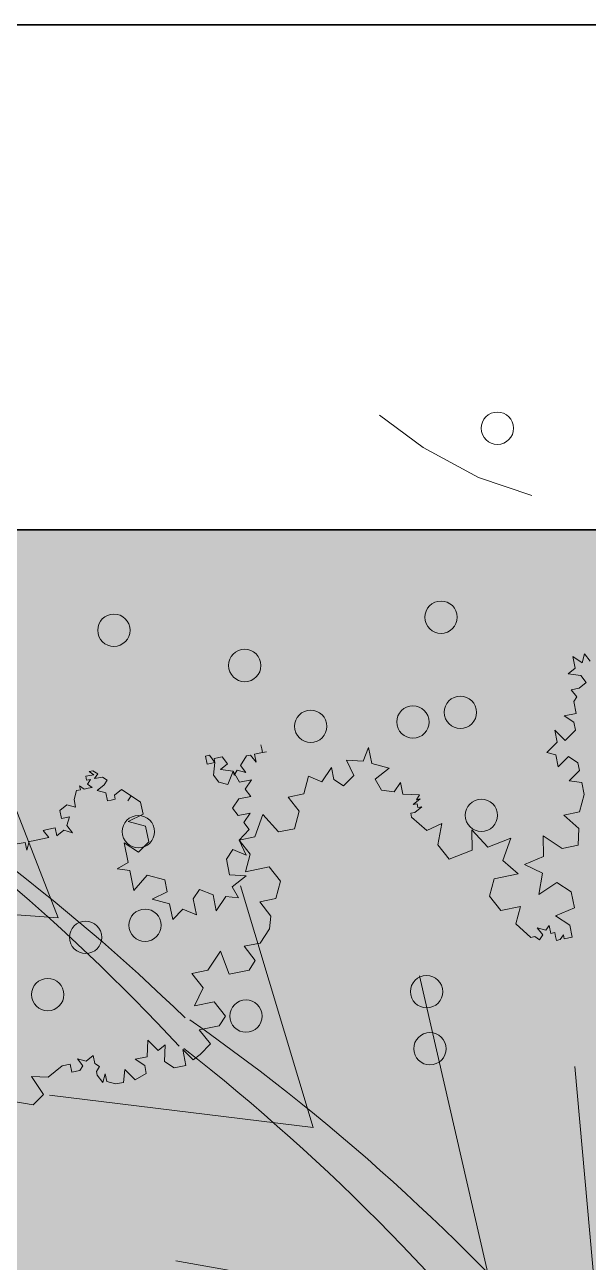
# Model space of a CAD drawing. Header units: metres. Extents: x 0 to 4415, y 1197 to 2590.
# Drawn here: x 1894.07 to 1894.349, y 1329.395 to 1330.007 of the extents above; entities that cross this region are included whole.
import ezdxf

# ---------------------------------------------------------------- set-up
doc = ezdxf.new("R2010")
doc.units = ezdxf.units.M
doc.layers.add('Façade 02', color=41, linetype='Continuous', lineweight=35)
doc.layers.add('veg', color=7, linetype='Continuous', lineweight=9, true_color=0x61c200)
doc.layers.add('VEGETATION', color=7, linetype='Continuous', lineweight=5, true_color=0x7ea800)

# ---------------------------------------------------------------- blocks, each defined once
blk = doc.blocks.new('PALMIER-01')
for p, q in [((3.2764, 2.3497), (3.3025, 2.6726)), ((3.5369, 2.4476), (3.2764, 2.3497)), ((2.8459, 1.8407), (2.9182, 2.3719)), ((2.4572, 1.4719), (2.5808, 2.1217)), ((3.3358, 1.9804), (2.8459, 1.8407)), ((3.1492, 1.6216), (2.4572, 1.4719)), ((2.962, 1.3098), (2.1743, 1.2502))]:
    blk.add_line(p, q)
for points in [[(3.0706, 2.0958, 0.062665), (3.7032, 2.9158, 2.107966)], [(3.0138, 2.1088, 0.062665), (3.689, 2.8942, 2.107966)], [(1.2234, 0.7975, 0.132776), (3.0094, 2.0998, 0.945057)], [(1.3521, 0.6915, 0.132776), (3.0666, 2.0865, 0.945057)]]:
    blk.add_lwpolyline(points, format="xyb")
blk = doc.blocks.new('Plantes')
for p, q in [((0.8411, -0.5466), (0.8568, -0.5563)), ((0.7892, -0.5749), (0.7877, -0.5913)), ((0.7988, -0.5593), (0.7892, -0.5749)), ((0.8144, -0.569), (0.7988, -0.5593)), ((0.8204, -0.5942), (0.8144, -0.569)), ((0.8568, -0.5563), (0.8397, -0.563)), ((0.8397, -0.563), (0.8546, -0.5808)), ((0.5397, -0.6021), (0.5368, -0.6348)), ((0.5738, -0.5887), (0.5397, -0.6021)), ((0.5984, -0.5908), (0.5738, -0.5887)), ((0.6043, -0.6161), (0.5984, -0.5908)), ((0.6229, -0.593), (0.6043, -0.6161)), ((0.6392, -0.5945), (0.6229, -0.593)), ((0.6541, -0.6123), (0.6392, -0.5945)), ((0.7053, -0.5922), (0.6868, -0.6152)), ((0.7216, -0.5936), (0.7053, -0.5922)), ((0.7365, -0.6114), (0.7216, -0.5936)), ((0.7387, -0.5869), (0.7365, -0.6114)), ((0.7632, -0.5891), (0.7387, -0.5869)), ((0.7721, -0.5816), (0.7632, -0.5891)), ((0.7877, -0.5913), (0.7721, -0.5816)), ((0.8301, -0.5786), (0.8204, -0.5942)), ((0.8546, -0.5808), (0.8301, -0.5786)), ((0.4729, -0.6126), (0.47, -0.6453)), ((0.5063, -0.6073), (0.4729, -0.6126)), ((0.5368, -0.6348), (0.5063, -0.6073)), ((0.6356, -0.6353), (0.6541, -0.6123)), ((0.6868, -0.6152), (0.7098, -0.6337)), ((0.2888, -0.6456), (0.2873, -0.6619)), ((0.3133, -0.6478), (0.2888, -0.6456)), ((0.3356, -0.6745), (0.3133, -0.6478)), ((0.3474, -0.6343), (0.3356, -0.6745)), ((0.3801, -0.6372), (0.3474, -0.6343)), ((0.4024, -0.6639), (0.3801, -0.6372)), ((0.47, -0.6453), (0.4997, -0.6809)), ((0.6601, -0.6375), (0.6356, -0.6353)), ((0.6668, -0.6546), (0.6601, -0.6375)), ((0.6853, -0.6315), (0.6668, -0.6546)), ((0.7098, -0.6337), (0.6853, -0.6315)), ((0.2866, -0.6701), (0.2858, -0.6782)), ((0.2955, -0.6626), (0.2866, -0.6701)), ((0.2873, -0.6619), (0.2955, -0.6626)), ((0.3824, -0.7033), (0.4024, -0.6639)), ((0.2858, -0.6782), (0.294, -0.679)), ((0.294, -0.679), (0.3022, -0.6797)), ((0.3022, -0.6797), (0.3014, -0.6879)), ((0.3014, -0.6879), (0.3178, -0.6893)), ((0.3178, -0.6893), (0.3089, -0.6968)), ((0.3089, -0.6968), (0.3156, -0.7138)), ((0.4247, -0.6906), (0.3824, -0.7033)), ((0.4463, -0.7255), (0.4247, -0.6906)), ((0.4581, -0.6854), (0.4463, -0.7255)), ((0.4997, -0.6809), (0.4581, -0.6854)), ((0.3, -0.7042), (0.2911, -0.7117)), ((0.2911, -0.7117), (0.2985, -0.7206)), ((0.2911, -0.7117), (0.2911, -0.7117)), ((0.2985, -0.7206), (0.2978, -0.7287)), ((0.3156, -0.7138), (0.3, -0.7042)), ((0.2978, -0.7287), (0.3283, -0.7562)), ((0.2978, -0.7287), (0.2978, -0.7287)), ((0.3283, -0.7562), (0.3624, -0.7427)), ((0.3624, -0.7427), (0.3588, -0.7836)), ((0.4242, -0.7894), (0.4285, -0.7404)), ((0.4285, -0.7404), (0.459, -0.7678)), ((0.459, -0.7678), (0.5021, -0.747)), ((0.5021, -0.747), (0.4895, -0.7953)), ((0.3588, -0.7836), (0.39, -0.8028)), ((0.39, -0.8028), (0.4242, -0.7894)), ((0.4895, -0.7953), (0.5282, -0.8234)), ((0.4866, -0.8279), (0.4741, -0.8762)), ((0.5282, -0.8234), (0.4866, -0.8279)), ((0.4741, -0.8762), (0.5053, -0.8955)), ((0.5053, -0.8955), (0.5476, -0.8828)), ((0.5476, -0.8828), (0.5365, -0.9147)), ((0.5365, -0.9147), (0.567, -0.9422)), ((0.5759, -0.9347), (0.5855, -0.9191)), ((0.5855, -0.9191), (0.5848, -0.9273)), ((0.5848, -0.9273), (0.593, -0.928)), ((0.5922, -0.9362), (0.6019, -0.9206)), ((0.593, -0.928), (0.5922, -0.9362)), ((0.6019, -0.9206), (0.6011, -0.9288)), ((0.6011, -0.9288), (0.61, -0.9213)), ((0.61, -0.9213), (0.6153, -0.9547)), ((0.567, -0.9422), (0.5752, -0.9429)), ((0.5752, -0.9429), (0.5759, -0.9347)), ((0.5759, -0.9347), (0.5752, -0.9429)), ((0.5752, -0.9429), (0.5759, -0.9347)), ((0.5759, -0.9347), (0.5759, -0.9347)), ((0.5759, -0.9347), (0.5759, -0.9347)), ((0.5759, -0.9347), (0.5759, -0.9347)), ((0.5922, -0.9362), (0.5922, -0.9362)), ((0.5922, -0.9362), (0.5922, -0.9362)), ((0.6153, -0.9547), (0.6398, -0.9569)), ((0.6398, -0.9569), (0.622, -0.9718)), ((0.622, -0.9718), (0.628, -0.997)), ((0.6518, -1.0074), (0.671, -0.9762)), ((0.671, -0.9762), (0.6845, -1.0103)), ((0.628, -0.997), (0.6518, -1.0074)), ((0.6845, -1.0103), (0.7171, -1.0132)), ((0.7171, -1.0132), (0.6912, -1.0274)), ((0.6912, -1.0274), (0.6964, -1.0608)), ((0.6645, -1.0497), (0.6459, -1.0728)), ((0.6964, -1.0608), (0.6645, -1.0497)), ((0.6459, -1.0728), (0.6608, -1.0906)), ((0.6853, -1.0927), (0.6586, -1.1151)), ((0.6608, -1.0906), (0.6853, -1.0927)), ((0.6586, -1.1151), (0.6728, -1.141)), ((0.6386, -1.1545), (0.6357, -1.1871)), ((0.6728, -1.141), (0.6386, -1.1545)), ((0.6045, -1.1679), (0.5704, -1.1813)), ((0.6357, -1.1871), (0.6045, -1.1679)), ((0.5704, -1.1813), (0.5674, -1.214)), ((0.4679, -1.2216), (0.4338, -1.235)), ((0.4992, -1.2408), (0.4679, -1.2216)), ((0.5674, -1.214), (0.6061, -1.2422)), ((0.7294, -1.2449), (0.7309, -1.2286)), ((0.7316, -1.2204), (0.7309, -1.2286)), ((0.7309, -1.2286), (0.7316, -1.2204)), ((0.7309, -1.2286), (0.7309, -1.2286)), ((0.7309, -1.2286), (0.7309, -1.2286)), ((0.7309, -1.2286), (0.7309, -1.2286)), ((0.7309, -1.2286), (0.7309, -1.2286)), ((0.7309, -1.2286), (0.7309, -1.2286)), ((0.7309, -1.2286), (0.7309, -1.2286)), ((0.7309, -1.2286), (0.7309, -1.2286)), ((0.7309, -1.2286), (0.7309, -1.2286)), ((0.7309, -1.2286), (0.7309, -1.2286)), ((0.739, -1.2293), (0.7309, -1.2286)), ((0.7309, -1.2286), (0.739, -1.2293)), ((0.739, -1.2293), (0.7309, -1.2286)), ((0.7309, -1.2286), (0.739, -1.2293)), ((0.739, -1.2293), (0.7309, -1.2286)), ((0.7309, -1.2286), (0.739, -1.2293)), ((0.7309, -1.2286), (0.7309, -1.2286)), ((0.7309, -1.2286), (0.7309, -1.2286)), ((0.7309, -1.2286), (0.7309, -1.2286)), ((0.7309, -1.2286), (0.7309, -1.2286)), ((0.7309, -1.2286), (0.7309, -1.2286)), ((0.7309, -1.2286), (0.7309, -1.2286)), ((0.7309, -1.2286), (0.7309, -1.2286)), ((0.739, -1.2293), (0.739, -1.2293)), ((0.7472, -1.23), (0.739, -1.2293)), ((0.739, -1.2293), (0.7472, -1.23)), ((0.739, -1.2293), (0.739, -1.2293)), ((0.3744, -1.2544), (0.3477, -1.2767)), ((0.3997, -1.2484), (0.3744, -1.2544)), ((0.4309, -1.2677), (0.3997, -1.2484)), ((0.4338, -1.235), (0.4309, -1.2677)), ((0.4948, -1.2899), (0.4992, -1.2408)), ((0.6061, -1.2422), (0.5631, -1.263)), ((0.7131, -1.2435), (0.7294, -1.2449)), ((0.7287, -1.2531), (0.7131, -1.2435)), ((0.7279, -1.2613), (0.7287, -1.2531)), ((0.7472, -1.23), (0.7472, -1.23)), ((0.7472, -1.23), (0.7472, -1.23)), ((0.7472, -1.23), (0.7472, -1.23)), ((0.7472, -1.23), (0.7472, -1.23)), ((0.3477, -1.2767), (0.3448, -1.3094)), ((0.5289, -1.2764), (0.4948, -1.2899)), ((0.5601, -1.2957), (0.5289, -1.2764)), ((0.5631, -1.263), (0.5601, -1.2957)), ((0.5601, -1.2957), (0.5787, -1.2727)), ((0.5787, -1.2727), (0.5943, -1.2823)), ((0.5943, -1.2823), (0.6121, -1.2674)), ((0.6121, -1.2674), (0.6099, -1.2919)), ((0.6433, -1.2867), (0.6455, -1.2621)), ((0.6455, -1.2621), (0.6611, -1.2718)), ((0.6611, -1.2718), (0.6789, -1.2569)), ((0.6789, -1.2569), (0.6767, -1.2814)), ((0.6945, -1.2665), (0.7101, -1.2761)), ((0.7012, -1.2836), (0.6945, -1.2665)), ((0.7101, -1.2761), (0.7279, -1.2613)), ((0.2958, -1.305), (0.2921, -1.3459)), ((0.3136, -1.2902), (0.2958, -1.305)), ((0.3448, -1.3094), (0.3136, -1.2902)), ((0.4674, -1.3204), (0.4866, -1.2891)), ((0.4866, -1.2891), (0.4919, -1.3226)), ((0.5282, -1.2846), (0.5601, -1.2957)), ((0.5423, -1.3106), (0.5282, -1.2846)), ((0.6099, -1.2919), (0.6255, -1.3015)), ((0.6255, -1.3015), (0.6433, -1.2867)), ((0.7005, -1.2918), (0.6745, -1.3059)), ((0.6767, -1.2814), (0.7005, -1.2918)), ((0.6923, -1.291), (0.7012, -1.2836)), ((0.7005, -1.2918), (0.6923, -1.291)), ((0.7065, -1.317), (0.7005, -1.2918)), ((0.7161, -1.3014), (0.7065, -1.317)), ((0.7317, -1.311), (0.7161, -1.3014)), ((0.4436, -1.31), (0.4674, -1.3204)), ((0.4496, -1.3352), (0.4436, -1.31)), ((0.4919, -1.3226), (0.5245, -1.3255)), ((0.5245, -1.3255), (0.5423, -1.3106)), ((0.6745, -1.3059), (0.6812, -1.323)), ((0.6812, -1.323), (0.6969, -1.3326)), ((0.6969, -1.3326), (0.7221, -1.3266)), ((0.7221, -1.3266), (0.7206, -1.343)), ((0.7221, -1.3266), (0.7303, -1.3274)), ((0.7377, -1.3363), (0.7221, -1.3266)), ((0.7303, -1.3274), (0.7317, -1.311)), ((0.2921, -1.3459), (0.3404, -1.3584)), ((0.4229, -1.3576), (0.4496, -1.3352)), ((0.7206, -1.343), (0.737, -1.3444)), ((0.737, -1.3444), (0.7377, -1.3363)), ((0.1904, -1.378), (0.1868, -1.4189)), ((0.2082, -1.3631), (0.1904, -1.378)), ((0.2395, -1.3824), (0.2082, -1.3631)), ((0.3404, -1.3584), (0.3048, -1.3882)), ((0.4555, -1.3605), (0.4229, -1.3576)), ((0.4697, -1.3865), (0.4555, -1.3605)), ((0.1556, -1.3996), (0.137, -1.4227)), ((0.1868, -1.4189), (0.1556, -1.3996)), ((0.2358, -1.4232), (0.2395, -1.3824)), ((0.2707, -1.4016), (0.2358, -1.4232)), ((0.3019, -1.4209), (0.2707, -1.4016)), ((0.3048, -1.3882), (0.3019, -1.4209)), ((0.4192, -1.3984), (0.4519, -1.4013)), ((0.4334, -1.4244), (0.4192, -1.3984)), ((0.4519, -1.4013), (0.4697, -1.3865)), ((0.137, -1.4227), (0.1274, -1.4383)), ((0.4148, -1.4474), (0.4334, -1.4244)), ((0.1178, -1.4539), (0.1156, -1.4784)), ((0.1505, -1.4568), (0.1178, -1.4539)), ((0.1274, -1.4383), (0.1505, -1.4568)), ((0.4475, -1.4504), (0.4148, -1.4474)), ((0.4609, -1.4845), (0.4475, -1.4504)), ((0.472, -1.4526), (0.4609, -1.4845)), ((0.4965, -1.4547), (0.472, -1.4526)), ((0.51, -1.4889), (0.4965, -1.4547)), ((0.1156, -1.4784), (0.1305, -1.4962)), ((0.5768, -1.4784), (0.5583, -1.5014)), ((0.6095, -1.4813), (0.5768, -1.4784)), ((0.1305, -1.4962), (0.1639, -1.4909)), ((0.1639, -1.4909), (0.1542, -1.5065)), ((0.4825, -1.5194), (0.51, -1.4889)), ((0.5583, -1.5014), (0.5806, -1.5281)), ((0.6229, -1.5154), (0.6095, -1.4813)), ((0.634, -1.4835), (0.6229, -1.5154)), ((0.6585, -1.4857), (0.634, -1.4835)), ((0.6734, -1.5035), (0.6585, -1.4857)), ((0.6645, -1.5109), (0.6734, -1.5035)), ((0.6734, -1.5035), (0.6645, -1.5109)), ((0.6883, -1.5213), (0.6734, -1.5035)), ((0.1439, -1.5303), (0.1417, -1.5548)), ((0.1773, -1.5251), (0.1439, -1.5303)), ((0.1542, -1.5065), (0.1773, -1.5251)), ((0.5234, -1.523), (0.4825, -1.5194)), ((0.5294, -1.5483), (0.5234, -1.523)), ((0.5397, -1.5245), (0.5294, -1.5483)), ((0.5806, -1.5281), (0.5397, -1.5245)), ((0.6786, -1.5369), (0.6883, -1.5213)), ((0.1105, -1.5356), (0.1001, -1.5594)), ((0.1268, -1.537), (0.1105, -1.5356)), ((0.1417, -1.5548), (0.1268, -1.537)), ((0.669, -1.5525), (0.6697, -1.5443)), ((0.6853, -1.554), (0.669, -1.5525)), ((0.6697, -1.5443), (0.6705, -1.5362)), ((0.6705, -1.5362), (0.6786, -1.5369)), ((0.6921, -1.571), (0.6853, -1.554)), ((0.7017, -1.5554), (0.6921, -1.571)), ((0.7106, -1.548), (0.7017, -1.5554)), ((0.718, -1.5569), (0.7106, -1.548)), ((0.1232, -1.5779), (0.0979, -1.5839)), ((0.1001, -1.5594), (0.1232, -1.5779)), ((0.6988, -1.5881), (0.6995, -1.5799)), ((0.6995, -1.5799), (0.7069, -1.5888)), ((0.7166, -1.5732), (0.718, -1.5569)), ((0.7255, -1.5658), (0.7166, -1.5732)), ((0.7233, -1.5903), (0.7247, -1.5739)), ((0.7247, -1.5739), (0.7322, -1.5828)), ((0.7329, -1.5747), (0.7255, -1.5658)), ((0.7322, -1.5828), (0.7329, -1.5747)), ((0.0979, -1.5839), (0.0965, -1.6002)), ((0.0965, -1.6002), (0.1032, -1.6173)), ((0.6966, -1.6126), (0.6973, -1.6044)), ((0.6973, -1.6044), (0.7055, -1.6052)), ((0.6973, -1.6044), (0.6973, -1.6044)), ((0.6973, -1.6044), (0.6973, -1.6044)), ((0.698, -1.5963), (0.6988, -1.5881)), ((0.698, -1.5963), (0.698, -1.5963)), ((0.7055, -1.6052), (0.698, -1.5963)), ((0.7069, -1.5888), (0.7158, -1.5814)), ((0.7158, -1.5814), (0.7151, -1.5896)), ((0.7151, -1.5896), (0.7233, -1.5903)), ((0.7151, -1.5896), (0.7151, -1.5896)), ((0.1195, -1.6187), (0.1025, -1.6255)), ((0.1025, -1.6255), (0.1181, -1.6351)), ((0.1032, -1.6173), (0.1195, -1.6187)), ((0.1262, -1.6358), (0.1351, -1.6284)), ((0.1351, -1.6284), (0.1426, -1.6373)), ((0.6127, -1.6298), (0.6283, -1.6395)), ((0.6194, -1.6469), (0.6127, -1.6298)), ((0.6632, -1.6179), (0.6795, -1.6193)), ((0.6699, -1.6349), (0.6632, -1.6179)), ((0.6795, -1.6193), (0.6966, -1.6126)), ((0.1181, -1.6351), (0.1262, -1.6358)), ((0.1426, -1.6373), (0.1589, -1.6387)), ((0.1589, -1.6387), (0.1493, -1.6543)), ((0.1493, -1.6543), (0.156, -1.6714)), ((0.6098, -1.6625), (0.6194, -1.6469)), ((0.6283, -1.6395), (0.6454, -1.6327)), ((0.6454, -1.6327), (0.6439, -1.6491)), ((0.6439, -1.6491), (0.6602, -1.6505)), ((0.6602, -1.6505), (0.6699, -1.6349)), ((0.1315, -1.6692), (0.13, -1.6856)), ((0.1404, -1.6618), (0.1315, -1.6692)), ((0.156, -1.6714), (0.1404, -1.6618)), ((0.6068, -1.6952), (0.6083, -1.6788)), ((0.6083, -1.6788), (0.6239, -1.6885)), ((0.6261, -1.664), (0.6098, -1.6625)), ((0.6239, -1.6885), (0.6246, -1.6803)), ((0.6246, -1.6803), (0.6261, -1.664)), ((0.1449, -1.7034), (0.1257, -1.7346)), ((0.13, -1.6856), (0.1464, -1.687)), ((0.1464, -1.687), (0.1449, -1.7034)), ((0.1449, -1.7034), (0.1449, -1.7034)), ((0.6054, -1.7115), (0.6068, -1.6952)), ((0.5876, -1.7264), (0.6047, -1.7197)), ((0.6039, -1.7279), (0.5876, -1.7264)), ((0.6025, -1.7442), (0.6039, -1.7279)), ((0.6047, -1.7197), (0.6054, -1.7115)), ((0.0915, -1.748), (0.073, -1.7711)), ((0.1309, -1.768), (0.0915, -1.748)), ((0.1257, -1.7346), (0.1309, -1.768)), ((0.073, -1.7711), (0.0857, -1.8134))]:
    blk.add_line(p, q)
at = {"color": 72}
for p, q in [((1.1881, -0.627), (1.2365, -0.7302)), ((1.2365, -0.7302), (1.3095, -0.8355)), ((1.3095, -0.8355), (1.3846, -0.9163))]:
    blk.add_line(p, q, dxfattribs=at)
at = {"color": 50}
for centre in [(1.3315, -0.681), (0.7673, -0.8201), (0.9634, -0.8376), (0.7586, -0.9181), (0.0962, -0.9578), (0.212, -0.9517), (0.9106, -1.2446), (0.2037, -1.3215), (1.0113, -1.5007), (0.3988, -1.6272)]:
    blk.add_ellipse(centre, major_axis=(0.0232, 0.0232), ratio=1, start_param=2.267169, end_param=8.550354, dxfattribs=at)
at = {"color": 10}
for centre in [(0.5549, -0.8011), (0.773, -1.1253), (0.4097, -1.5046), (0.5998, -1.4969), (0.292, -1.7165)]:
    blk.add_ellipse(centre, major_axis=(0.0232, 0.0232), ratio=1, start_param=2.267169, end_param=8.550354, dxfattribs=at)

msp = doc.modelspace()

# ---------------------------------------------------------------- hatches: boundary and pattern name
at = {"layer": 'veg'}
h = msp.add_hatch(dxfattribs=at)
h.set_pattern_fill('AR-CONC', color=256, scale=0.003, style=0)
h.set_pattern_definition([(50, (1092.37423, 112.65667), (0.54655401, -0.04781726), [0.05715, -0.62865]), (355, (1092.37423, 112.65667), (-0.10573026, 0.57317054), [0.04572, -0.50292175]), (100.451445, (1092.4198, 112.6527), (0.44082374, 0.52535326), [0.04857003, -0.53427073]), (46.1842, (1092.3742, 112.8091), (0.81323712, -0.12612698), [0.085725, -0.942975]), (96.63556, (1092.442, 112.79856), (0.7122124, 0.74227837), [0.07285507, -0.80140682]), (351.18415, (1092.3742, 112.8091), (0.7122124, 0.74227837), [0.0685799, -0.7543792]), (21, (1092.45043, 112.77097), (0.45484317, -0.3067956), [0.05715, -0.62865]), (326, (1092.45043, 112.77097), (0.18540609, 0.5525639), [0.04572, -0.50292]), (71.451445, (1092.48833, 112.7454), (0.64024926, 0.2457683), [0.04857003, -0.53426981]), (37.5, (1092.37423, 112.65667), (0.00926581, 0.253665117), [0, -0.496824, 0, -0.51054, 0, -0.504825]), (7.5, (1092.37423, 112.65667), (0.20045899, 0.300541724), [0, -0.291084, 0, -0.485394, 0, -0.192405]), (327.5, (1092.2043, 112.65667), (0.406771786, -0.017186232), [0, -0.1905, 0, -0.59436, 0, -0.78867]), (317.5, (1092.1281, 112.65667), (0.44438754, 0.07627947), [0, -0.24765, 0, -0.394716, 0, -0.56007])])
h.paths.add_polyline_path([(1893.15854, 1311.53732), (1895.91193, 1308.87356), (1903.93275, 1309.36046), (1903.93117, 1312.10545), (1896.31234, 1312.10545), (1896.31234, 1329.25716), (1910.41234, 1329.25716), (1910.41234, 1329.75716), (1893.66517, 1329.75716)])

# ---------------------------------------------------------------- linework, layer by layer
at = {"layer": 'Façade 02'}
for p, q in [((1893.42202, 1330.00716), (1929.79091, 1330.00716)), ((1893.66517, 1329.75716), (1929.786, 1329.75716))]:
    msp.add_line(p, q, dxfattribs=at)

# ---------------------------------------------------------------- block references
at = {"layer": 'veg', "ltscale": 0.1, "xscale": -0.2441011966847087, "yscale": 0.2441011966847085, "zscale": 0.2441011966847084, "rotation": 276.4119875698826}
msp.add_blockref('Plantes', (1894.50581, 1329.503), dxfattribs=at)
at = {"layer": 'VEGETATION', "ltscale": 1.8, "xscale": 0.2452943799591149, "yscale": 0.2452943799591149, "zscale": 0.2452943799591149, "rotation": 90.76701550472244}
msp.add_blockref('PALMIER-01', (1894.67373, 1328.7692), dxfattribs=at)

doc.saveas('drawing.dxf')
